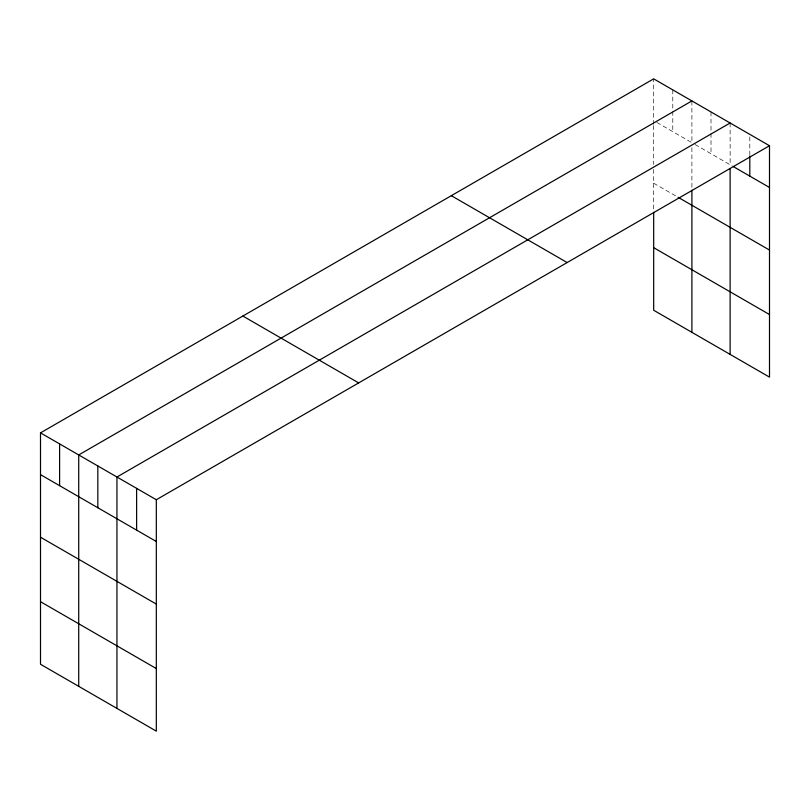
<?xml version="1.0" encoding="UTF-8"?>
<svg xmlns="http://www.w3.org/2000/svg" width="810" height="810" viewBox="0 0 810 810"><rect width="100%" height="100%" fill="white"/><g stroke="black" fill="none" stroke-linecap="round" stroke-linejoin="round"><path stroke-width="0.61" stroke-dasharray="4.05 3.04" d="M653.68 125.621L653.68 164.43M653.68 124.376L653.68 78.853M691.902 147.693L691.902 187.748M656.87 122.462L691.902 142.681L691.902 100.926M695.081 144.524L732.311 166.02M653.68 183.202L677.038 196.688M749.807 136.89L749.807 154.609M730.124 122.988L730.124 164.754M711.008 111.962L711.008 132.202M711.008 133.468L711.008 153.718M672.786 89.89L672.786 110.14M672.786 111.405L672.786 131.655M653.68 169.432L653.68 211.015"/><path stroke-width="1.21" d="M730.124 168.51L730.124 354.385M40.5 432.874L156.32 499.74L156.32 731.146L40.5 664.271L40.5 432.874L653.68 78.853L769.5 145.729L769.5 377.126L653.68 310.26L653.68 212.281M691.902 100.926L78.722 454.936L78.722 686.343M730.124 122.988L116.944 477.009L116.944 708.406M156.32 499.74L769.5 145.729M733.404 166.647L769.5 187.485M678.102 197.296L769.5 250.067M653.68 247.678L769.5 314.543M451.332 195.686L567.152 262.551M242.848 316.052L358.668 382.917M40.5 474.64L156.32 541.505M40.5 537.212L156.32 604.088M40.5 601.698L156.32 668.564M749.807 155.874L749.807 176.124M691.902 190.249L691.902 332.323M136.627 488.379L136.627 530.135M97.828 465.973L97.828 507.738M59.606 443.91L59.606 485.666"/></g></svg>
